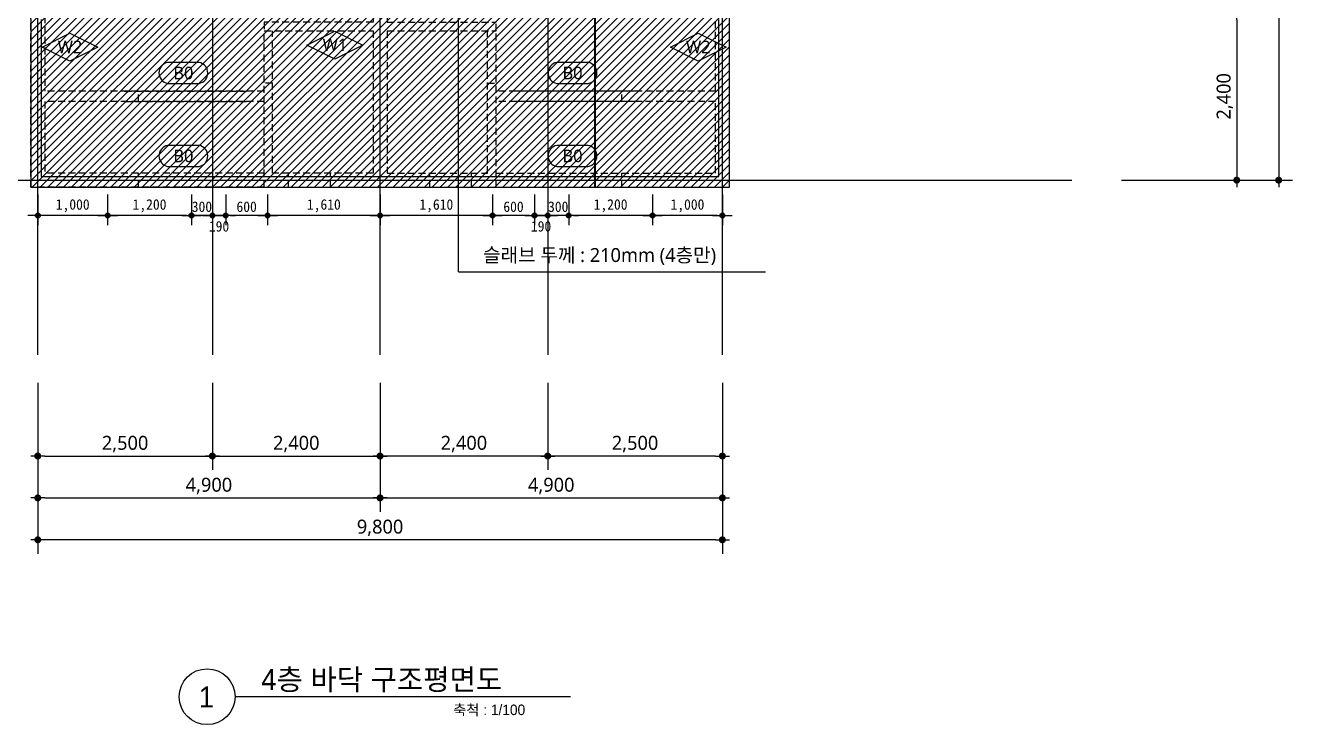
# Model space of a CAD drawing. Extents: x 4530 to 250084, y -28397 to -2308.
# Drawn here: x 139752 to 157893, y -27793 to -17779 of the extents above; entities that cross this region are included whole.
import ezdxf
from ezdxf.enums import TextEntityAlignment as Align

# ---------------------------------------------------------------- set-up
doc = ezdxf.new("R2010")
doc.units = 0
doc.header["$LTSCALE"] = 100
doc.header["$MEASUREMENT"] = 0
doc.header["$PDMODE"] = 34
doc.header["$PDSIZE"] = 3
doc.linetypes.add('DASHED2', pattern=[2.75, 2, -0.75])
doc.linetypes.add('HIDDEN2', pattern=[1.5, 1, -0.5])
doc.layers.get('0').update_dxf_attribs({"linetype": 'CONTINUOUS'})
doc.layers.get('Defpoints').update_dxf_attribs({"color": 171, "linetype": 'CONTINUOUS'})
for name, color, linetype in [('ASYM', 4, 'CONTINUOUS'), ('BCON', 6, 'HIDDEN2'), ('cen', 1, 'CONTINUOUS'), ('DIM', 1, 'CONTINUOUS'), ('ELE4', 4, 'CONTINUOUS'), ('S_GIR(RC)', 3, 'HIDDEN2'), ('S_HAT', 15, 'CONTINUOUS'), ('S_REBAR(B)', 4, 'DASHED2'), ('S_SYM', 6, 'CONTINUOUS'), ('S_SYM(B)', 5, 'CONTINUOUS'), ('S_SYM(W)', 5, 'CONTINUOUS'), ('S_TXT(G)', 7, 'CONTINUOUS'), ('S_TXT(W)', 2, 'CONTINUOUS'), ('SDIM', 1, 'CONTINUOUS'), ('TEXT-02', 3, 'CONTINUOUS'), ('TITLE', 3, 'CONTINUOUS')]:
    doc.layers.add(name, color=color, linetype=linetype)
doc.styles.add('EUN-STYLE1', font='malgun.ttf')
doc.styles.add('HY울릉도M', font='')
doc.styles.get("Standard").update_dxf_attribs({"font": 'malgun.ttf'})
doc.styles.add('WL', font='')
doc.styles.add('돋움', font='')
doc.styles.get('HY울릉도M').set_extended_font_data('HY울릉도M')
doc.styles.get('WL').set_extended_font_data('Dotum')
doc.styles.get('돋움').set_extended_font_data('DotumChe')
doc.dimstyles.new('YenaA1-100', dxfattribs={"dimscale": 100, "dimtxt": 2, "dimasz": 1, "dimexe": 2, "dimexo": 3, "dimgap": 0.5, "dimtad": 1, "dimdec": 0, "dimzin": 9, "dimlunit": 6, "dimtxsty": 'STANDARD', "dimblk": 'dots', "dimcen": 0, "dimclrt": 3, "dimadec": 0, "dimazin": 0, "dimtm": 1e-09, "dimtfac": 1, "dimtdec": 0, "dimtix": 1, "dimtmove": 2, "dimatfit": 3, "dimldrblk": 'dots', "dimfxl": 1, "dimtolj": 1, "dimtzin": 0, "dimarcsym": 0})
doc.dimstyles.new('YenaA3-100-S', dxfattribs={"dimscale": 200, "dimtxt": 3, "dimasz": 0.75, "dimexe": 1.4, "dimexo": 3, "dimgap": 0.5, "dimtad": 1, "dimdec": 0, "dimdsep": 46, "dimlunit": 6, "dimtxsty": 'WL', "dimblk1": 'DIMDOT', "dimblk2": 'DIMDOT', "dimsah": 1, "dimcen": 2.5, "dimdle": 2, "dimclrd": 256, "dimclre": 256, "dimclrt": 4, "dimadec": 0, "dimazin": 0, "dimtfac": 8, "dimtdec": 0, "dimtix": 1, "dimtmove": 2, "dimatfit": 3, "dimldrblk": 'DIMDOT', "dimfxl": 1, "dimtolj": 1, "dimtzin": 0, "dimarcsym": 0})

# ---------------------------------------------------------------- blocks, each defined once
blk = doc.blocks.new('SYM(W)')
at = {"layer": 'S_SYM', "color": 5, "elevation": 0}
blk.add_lwpolyline([(160, 0), (0, -320), (-160, 0), (0, 320)], close=True, dxfattribs=at)
blk = doc.blocks.new('SYM(B)')
at = {"layer": 'S_SYM', "color": 5, "elevation": 0}
blk.add_lwpolyline([(180, -120, 0.833333), (180, 120), (-180, 120, 0.833333), (-180, -120)], format="xyb", close=True, dxfattribs=at)
blk = doc.blocks.new('DFHGJ')
at = {"layer": 'BCON'}
for p, q in [((142580, -1446), (139830, -1446)), ((139830, -13246), (139830, -1446)), ((140780, -1446), (140780, -1646)), ((143530, -1446), (142580, -1446)), ((142580, -1446), (142580, -1646)), ((143530, -1446), (143530, -2346)), ((146130, -1446), (146130, -2346)), ((146130, -1446), (148880, -1446)), ((147080, -1446), (147080, -1646)), ((148880, -1446), (149830, -1446)), ((148880, -1446), (148880, -1646)), ((149830, -13246), (149830, -1446)), ((142580, -1646), (140030, -1646)), ((140030, -5886), (140030, -1646)), ((143330, -1646), (142580, -1646)), ((143330, -1646), (143330, -5846)), ((146330, -1646), (148880, -1646)), ((146330, -1646), (146330, -5846)), ((148880, -1646), (149630, -1646)), ((149630, -5886), (149630, -1646)), ((145880, -2346), (143530, -2346)), ((143780, -2546), (143780, -2346)), ((145880, -2346), (146130, -2346)), ((145880, -2546), (145880, -2346)), ((143530, -2546), (143530, -5846)), ((145880, -2546), (143530, -2546)), ((145880, -2546), (146130, -2546)), ((146130, -2546), (146130, -5846)), ((140030, -3346), (139830, -3346)), ((149830, -3346), (149630, -3346)), ((140030, -4846), (139830, -4846)), ((149830, -4846), (149630, -4846)), ((140030, -5886), (141590, -5886)), ((141590, -5886), (141590, -6146)), ((143330, -5846), (143530, -5846)), ((143330, -8046), (143330, -5846)), ((143530, -8046), (143530, -5846)), ((146330, -5846), (146130, -5846)), ((146130, -8046), (146130, -5846)), ((146330, -8046), (146330, -5846)), ((148070, -6006), (148070, -5886)), ((149630, -5886), (148070, -5886)), ((140030, -6136), (139830, -6136)), ((140030, -8046), (140030, -6006)), ((141470, -6006), (140030, -6006)), ((141470, -6146), (141470, -6006)), ((141590, -6146), (141470, -6146)), ((141470, -6146), (141470, -8046)), ((141590, -8046), (141590, -6146)), ((148070, -8046), (148070, -6006)), ((148190, -6146), (148070, -6146)), ((148190, -8046), (148190, -6006)), ((149630, -6006), (148190, -6006)), ((149630, -8046), (149630, -6006)), ((149830, -6136), (149630, -6136)), ((140030, -6736), (139830, -6736)), ((149830, -6736), (149630, -6736)), ((141470, -6896), (141590, -6896)), ((143330, -6946), (143530, -6946)), ((146330, -6946), (146130, -6946)), ((148190, -6896), (148070, -6896)), ((141470, -8046), (140030, -8046)), ((141590, -8046), (143330, -8046)), ((143530, -8046), (143530, -8046)), ((146130, -8046), (143530, -8046)), ((143530, -8246), (143530, -8046)), ((144630, -8246), (144630, -8046)), ((145030, -8246), (145030, -8046)), ((146130, -8046), (146130, -8046)), ((146130, -8246), (146130, -8046)), ((148070, -8046), (146330, -8046)), ((148190, -8046), (149630, -8046)), ((140030, -8246), (143530, -8246)), ((140030, -8246), (140030, -11871)), ((144730, -8246), (143530, -8246)), ((144730, -8246), (144730, -10886)), ((144930, -8246), (146130, -8246)), ((144930, -8246), (144930, -10886)), ((149630, -8246), (146130, -8246)), ((149630, -11871), (149630, -8246)), ((140030, -9746), (139830, -9746)), ((149830, -9746), (149630, -9746)), ((140030, -10746), (139830, -10746)), ((149830, -10746), (149630, -10746)), ((144730, -10886), (143170, -10886)), ((143170, -10886), (143170, -11006)), ((143170, -13246), (143170, -11006)), ((143170, -11006), (144730, -11006)), ((143290, -13046), (143290, -11006)), ((144730, -11006), (144730, -13046)), ((144930, -10886), (146490, -10886)), ((144930, -11006), (144930, -13046)), ((144930, -11006), (146490, -11006)), ((146370, -13046), (146370, -11006)), ((146490, -11006), (146490, -10886)), ((146490, -13246), (146490, -11006)), ((143290, -11756), (143170, -11756)), ((146370, -11756), (146490, -11756)), ((143170, -11871), (140030, -11871)), ((141370, -12021), (141370, -11871)), ((149630, -11871), (146490, -11871)), ((148290, -12021), (148290, -11871)), ((140030, -12021), (140030, -13046)), ((143170, -12021), (140030, -12021)), ((149630, -12021), (146490, -12021)), ((149630, -13046), (149630, -12021)), ((143170, -13046), (140030, -13046)), ((141370, -13246), (141370, -13046)), ((144730, -13046), (143290, -13046)), ((143520, -13246), (143520, -13046)), ((144120, -13246), (144120, -13046)), ((144930, -13046), (146370, -13046)), ((145540, -13246), (145540, -13046)), ((146140, -13246), (146140, -13046)), ((146490, -13046), (149630, -13046)), ((148290, -13246), (148290, -13046)), ((143170, -13246), (139830, -13246)), ((143170, -13246), (146490, -13246)), ((146490, -13246), (149830, -13246))]:
    blk.add_line(p, q, dxfattribs=at)
blk = doc.blocks.new('dots')
blk.add_line((-1, 0), (1, 0))
at = {"const_width": 0.5}
blk.add_lwpolyline([(-0.25, 0, 1), (0.25, 0, 1)], format="xyb", close=True, dxfattribs=at)
blk = doc.blocks.new('*D168')
at = {"layer": 'Defpoints', "color": 0, "transparency": 16777216}
for p in [(139930, -22596), (149730, -22596), (139930, -25146)]:
    blk.add_point(p, dxfattribs=at)
at = {"layer": 'DIM', "color": 0, "lineweight": -2, "transparency": 16777216}
for p, q in [((139930, -22896), (139930, -25346)), ((149730, -22896), (149730, -25346)), ((149630, -25146), (140030, -25146))]:
    blk.add_line(p, q, dxfattribs=at)
at = {"layer": 'DIM', "color": 0, "lineweight": -2, "transparency": 16777216, "xscale": 100, "yscale": 100, "zscale": 100, "rotation": 180}
blk.add_blockref('dots', (139930, -25146), dxfattribs=at)
at = {"layer": 'DIM', "color": 0, "lineweight": -2, "transparency": 16777216, "xscale": 100, "yscale": 100, "zscale": 100}
blk.add_blockref('dots', (149730, -25146), dxfattribs=at)
at = {"layer": 'DIM', "color": 3, "transparency": 16777216, "insert": (144830, -24975), "char_height": 200, "attachment_point": 5}
blk.add_mtext('\\A1;9,800', dxfattribs=at)
blk = doc.blocks.new('*D169')
at = {"layer": 'Defpoints', "color": 0, "transparency": 16777216}
for p in [(139930, -22596), (144830, -22596), (144830, -24546)]:
    blk.add_point(p, dxfattribs=at)
at = {"layer": 'DIM', "color": 0, "lineweight": -2, "transparency": 16777216}
for p, q in [((139930, -22896), (139930, -24746)), ((144830, -22896), (144830, -24746)), ((140030, -24546), (144730, -24546))]:
    blk.add_line(p, q, dxfattribs=at)
at = {"layer": 'DIM', "color": 0, "lineweight": -2, "transparency": 16777216, "xscale": 100, "yscale": 100, "zscale": 100, "rotation": 180}
blk.add_blockref('dots', (139930, -24546), dxfattribs=at)
at = {"layer": 'DIM', "color": 0, "lineweight": -2, "transparency": 16777216, "xscale": 100, "yscale": 100, "zscale": 100}
blk.add_blockref('dots', (144830, -24546), dxfattribs=at)
at = {"layer": 'DIM', "color": 3, "transparency": 16777216, "insert": (142380, -24375), "char_height": 200, "attachment_point": 5}
blk.add_mtext('\\A1;4,900', dxfattribs=at)
blk = doc.blocks.new('*D170')
at = {"layer": 'Defpoints', "color": 0, "transparency": 16777216}
for p in [(144830, -22596), (149730, -22596), (149730, -24546)]:
    blk.add_point(p, dxfattribs=at)
at = {"layer": 'DIM', "color": 0, "lineweight": -2, "transparency": 16777216}
for p, q in [((144830, -22896), (144830, -24746)), ((149730, -22896), (149730, -24746)), ((144930, -24546), (149630, -24546))]:
    blk.add_line(p, q, dxfattribs=at)
at = {"layer": 'DIM', "color": 0, "lineweight": -2, "transparency": 16777216, "xscale": 100, "yscale": 100, "zscale": 100, "rotation": 180}
blk.add_blockref('dots', (144830, -24546), dxfattribs=at)
at = {"layer": 'DIM', "color": 0, "lineweight": -2, "transparency": 16777216, "xscale": 100, "yscale": 100, "zscale": 100}
blk.add_blockref('dots', (149730, -24546), dxfattribs=at)
at = {"layer": 'DIM', "color": 3, "transparency": 16777216, "insert": (147280, -24375), "char_height": 200, "attachment_point": 5}
blk.add_mtext('\\A1;4,900', dxfattribs=at)
blk = doc.blocks.new('*D171')
at = {"layer": 'Defpoints', "color": 0, "transparency": 16777216}
for p in [(155143, -8396), (155143, -19996), (157693, -19996)]:
    blk.add_point(p, dxfattribs=at)
at = {"layer": 'DIM', "color": 0, "lineweight": -2, "transparency": 16777216}
for p, q in [((155443, -8396), (157893, -8396)), ((157693, -8496), (157693, -19896)), ((155443, -19996), (157893, -19996))]:
    blk.add_line(p, q, dxfattribs=at)
at = {"layer": 'DIM', "color": 0, "lineweight": -2, "transparency": 16777216, "xscale": 100, "yscale": 100, "zscale": 100}
for p, rotation in [((157693, -8396), 90), ((157693, -19996), 270)]:
    blk.add_blockref('dots', p, dxfattribs=dict(at, rotation=rotation))
at = {"layer": 'DIM', "color": 3, "transparency": 16777216, "insert": (157523, -14196), "char_height": 200, "attachment_point": 5, "rotation": 90}
blk.add_mtext('\\A1;11,600', dxfattribs=at)
blk = doc.blocks.new('*D175')
at = {"layer": 'Defpoints', "color": 0, "transparency": 16777216}
for p in [(155143, -17596), (155143, -19996), (157093, -19996)]:
    blk.add_point(p, dxfattribs=at)
at = {"layer": 'DIM', "color": 0, "lineweight": -2, "transparency": 16777216}
for p, q in [((155443, -17596), (157293, -17596)), ((157093, -17696), (157093, -19896)), ((155443, -19996), (157293, -19996))]:
    blk.add_line(p, q, dxfattribs=at)
at = {"layer": 'DIM', "color": 0, "lineweight": -2, "transparency": 16777216, "xscale": 100, "yscale": 100, "zscale": 100}
for p, rotation in [((157093, -17596), 90), ((157093, -19996), 270)]:
    blk.add_blockref('dots', p, dxfattribs=dict(at, rotation=rotation))
at = {"layer": 'DIM', "color": 3, "transparency": 16777216, "insert": (156923, -18796), "char_height": 200, "attachment_point": 5, "rotation": 90}
blk.add_mtext('\\A1;2,400', dxfattribs=at)
blk = doc.blocks.new('*D84')
at = {"layer": 'Defpoints', "color": 0, "transparency": 16777216}
for p in [(139930, -22596), (142430, -22596), (142430, -23946)]:
    blk.add_point(p, dxfattribs=at)
at = {"layer": 'DIM', "color": 0, "lineweight": -2, "transparency": 16777216}
for p, q in [((139930, -22896), (139930, -24146)), ((142430, -22896), (142430, -24146)), ((140030, -23946), (142330, -23946))]:
    blk.add_line(p, q, dxfattribs=at)
at = {"layer": 'DIM', "color": 0, "lineweight": -2, "transparency": 16777216, "xscale": 100, "yscale": 100, "zscale": 100, "rotation": 180}
blk.add_blockref('dots', (139930, -23946), dxfattribs=at)
at = {"layer": 'DIM', "color": 0, "lineweight": -2, "transparency": 16777216, "xscale": 100, "yscale": 100, "zscale": 100}
blk.add_blockref('dots', (142430, -23946), dxfattribs=at)
at = {"layer": 'DIM', "color": 3, "transparency": 16777216, "insert": (141180, -23775), "char_height": 200, "attachment_point": 5}
blk.add_mtext('\\A1;2,500', dxfattribs=at)
blk = doc.blocks.new('*D85')
at = {"layer": 'Defpoints', "color": 0, "transparency": 16777216}
for p in [(142430, -22596), (144830, -22596), (144830, -23946)]:
    blk.add_point(p, dxfattribs=at)
at = {"layer": 'DIM', "color": 0, "lineweight": -2, "transparency": 16777216}
for p, q in [((142430, -22896), (142430, -24146)), ((144830, -22896), (144830, -24146)), ((142530, -23946), (144730, -23946))]:
    blk.add_line(p, q, dxfattribs=at)
at = {"layer": 'DIM', "color": 0, "lineweight": -2, "transparency": 16777216, "xscale": 100, "yscale": 100, "zscale": 100, "rotation": 180}
blk.add_blockref('dots', (142430, -23946), dxfattribs=at)
at = {"layer": 'DIM', "color": 0, "lineweight": -2, "transparency": 16777216, "xscale": 100, "yscale": 100, "zscale": 100}
blk.add_blockref('dots', (144830, -23946), dxfattribs=at)
at = {"layer": 'DIM', "color": 3, "transparency": 16777216, "insert": (143630, -23775), "char_height": 200, "attachment_point": 5}
blk.add_mtext('\\A1;2,400', dxfattribs=at)
blk = doc.blocks.new('*D86')
at = {"layer": 'Defpoints', "color": 0, "transparency": 16777216}
for p in [(147230, -22596), (149730, -22596), (147230, -23946)]:
    blk.add_point(p, dxfattribs=at)
at = {"layer": 'DIM', "color": 0, "lineweight": -2, "transparency": 16777216}
for p, q in [((147230, -22896), (147230, -24146)), ((149730, -22896), (149730, -24146)), ((149630, -23946), (147330, -23946))]:
    blk.add_line(p, q, dxfattribs=at)
at = {"layer": 'DIM', "color": 0, "lineweight": -2, "transparency": 16777216, "xscale": 100, "yscale": 100, "zscale": 100, "rotation": 180}
blk.add_blockref('dots', (147230, -23946), dxfattribs=at)
at = {"layer": 'DIM', "color": 0, "lineweight": -2, "transparency": 16777216, "xscale": 100, "yscale": 100, "zscale": 100}
blk.add_blockref('dots', (149730, -23946), dxfattribs=at)
at = {"layer": 'DIM', "color": 3, "transparency": 16777216, "insert": (148480, -23775), "char_height": 200, "attachment_point": 5}
blk.add_mtext('\\A1;2,500', dxfattribs=at)
blk = doc.blocks.new('*D87')
at = {"layer": 'Defpoints', "color": 0, "transparency": 16777216}
for p in [(144830, -22596), (147230, -22596), (144830, -23946)]:
    blk.add_point(p, dxfattribs=at)
at = {"layer": 'DIM', "color": 0, "lineweight": -2, "transparency": 16777216}
for p, q in [((144830, -22896), (144830, -24146)), ((147230, -22896), (147230, -24146)), ((147130, -23946), (144930, -23946))]:
    blk.add_line(p, q, dxfattribs=at)
at = {"layer": 'DIM', "color": 0, "lineweight": -2, "transparency": 16777216, "xscale": 100, "yscale": 100, "zscale": 100, "rotation": 180}
blk.add_blockref('dots', (144830, -23946), dxfattribs=at)
at = {"layer": 'DIM', "color": 0, "lineweight": -2, "transparency": 16777216, "xscale": 100, "yscale": 100, "zscale": 100}
blk.add_blockref('dots', (147230, -23946), dxfattribs=at)
at = {"layer": 'DIM', "color": 3, "transparency": 16777216, "insert": (146030, -23775), "char_height": 200, "attachment_point": 5}
blk.add_mtext('\\A1;2,400', dxfattribs=at)
blk = doc.blocks.new('DIMDOT')
at = {"linetype": 'Continuous'}
blk.add_line((-2, 0), (2, 0), dxfattribs=at)
for radius in [0.5, 0.25]:
    blk.add_circle((0, 0), radius, dxfattribs=at)
blk = doc.blocks.new('*D279')
at = {"layer": 'Defpoints', "color": 0, "transparency": 16777216}
for p in [(139930, -19902), (140930, -19902), (139930, -20502)]:
    blk.add_point(p, dxfattribs=at)
at = {"layer": 'SDIM', "lineweight": -2, "transparency": 16777216}
for p, q in [((139930, -20202), (139930, -20642)), ((140930, -20202), (140930, -20642)), ((140860, -20502), (140000, -20502))]:
    blk.add_line(p, q, dxfattribs=at)
at = {"layer": 'SDIM', "lineweight": -2, "transparency": 16777216, "xscale": 70, "yscale": 70, "zscale": 70, "rotation": 180}
blk.add_blockref('DIMDOT', (139930, -20502), dxfattribs=at)
at = {"layer": 'SDIM', "lineweight": -2, "transparency": 16777216, "xscale": 70, "yscale": 70, "zscale": 70}
blk.add_blockref('DIMDOT', (140930, -20502), dxfattribs=at)
at = {"layer": 'SDIM', "color": 4, "transparency": 16777216, "insert": (140430, -20363), "char_height": 150, "attachment_point": 5, "style": '돋움'}
blk.add_mtext('\\A1;1,000', dxfattribs=at)
blk = doc.blocks.new('*D280')
at = {"layer": 'Defpoints', "color": 0, "transparency": 16777216}
for p in [(142430, -19902), (142620, -19902), (142430, -20502)]:
    blk.add_point(p, dxfattribs=at)
at = {"layer": 'SDIM', "lineweight": -2, "transparency": 16777216}
for p, q in [((142430, -20202), (142430, -20642)), ((142620, -20202), (142620, -20642)), ((142360, -20502), (142290, -20502)), ((142620, -20502), (142430, -20502)), ((142690, -20502), (142760, -20502))]:
    blk.add_line(p, q, dxfattribs=at)
at = {"layer": 'SDIM', "lineweight": -2, "transparency": 16777216, "xscale": 70, "yscale": 70, "zscale": 70}
blk.add_blockref('DIMDOT', (142430, -20502), dxfattribs=at)
at = {"layer": 'SDIM', "lineweight": -2, "transparency": 16777216, "xscale": 70, "yscale": 70, "zscale": 70, "rotation": 180}
blk.add_blockref('DIMDOT', (142620, -20502), dxfattribs=at)
at = {"layer": 'SDIM', "color": 4, "transparency": 16777216, "insert": (142525, -20658), "char_height": 150, "attachment_point": 5, "style": '돋움'}
blk.add_mtext('\\A1;190', dxfattribs=at)
blk = doc.blocks.new('*D281')
at = {"layer": 'Defpoints', "color": 0, "transparency": 16777216}
for p in [(142620, -19902), (143220, -19902), (142620, -20502)]:
    blk.add_point(p, dxfattribs=at)
at = {"layer": 'SDIM', "lineweight": -2, "transparency": 16777216}
for p, q in [((142620, -20202), (142620, -20642)), ((143220, -20202), (143220, -20642)), ((143150, -20502), (142690, -20502))]:
    blk.add_line(p, q, dxfattribs=at)
at = {"layer": 'SDIM', "lineweight": -2, "transparency": 16777216, "xscale": 70, "yscale": 70, "zscale": 70, "rotation": 180}
blk.add_blockref('DIMDOT', (142620, -20502), dxfattribs=at)
at = {"layer": 'SDIM', "lineweight": -2, "transparency": 16777216, "xscale": 70, "yscale": 70, "zscale": 70}
blk.add_blockref('DIMDOT', (143220, -20502), dxfattribs=at)
at = {"layer": 'SDIM', "color": 4, "transparency": 16777216, "insert": (142920, -20377), "char_height": 150, "attachment_point": 5, "style": '돋움'}
blk.add_mtext('\\A1;600', dxfattribs=at)
blk = doc.blocks.new('*D282')
at = {"layer": 'Defpoints', "color": 0, "transparency": 16777216}
for p in [(143220, -19902), (144830, -19902), (143220, -20502)]:
    blk.add_point(p, dxfattribs=at)
at = {"layer": 'SDIM', "lineweight": -2, "transparency": 16777216}
for p, q in [((143220, -20202), (143220, -20642)), ((144830, -20202), (144830, -20642)), ((144760, -20502), (143290, -20502))]:
    blk.add_line(p, q, dxfattribs=at)
at = {"layer": 'SDIM', "lineweight": -2, "transparency": 16777216, "xscale": 70, "yscale": 70, "zscale": 70, "rotation": 180}
blk.add_blockref('DIMDOT', (143220, -20502), dxfattribs=at)
at = {"layer": 'SDIM', "lineweight": -2, "transparency": 16777216, "xscale": 70, "yscale": 70, "zscale": 70}
blk.add_blockref('DIMDOT', (144830, -20502), dxfattribs=at)
at = {"layer": 'SDIM', "color": 4, "transparency": 16777216, "insert": (144025, -20363), "char_height": 150, "attachment_point": 5, "style": '돋움'}
blk.add_mtext('\\A1;1,610', dxfattribs=at)
blk = doc.blocks.new('*D283')
at = {"layer": 'Defpoints', "color": 0, "transparency": 16777216}
for p in [(140930, -19902), (142130, -19902), (140930, -20502)]:
    blk.add_point(p, dxfattribs=at)
at = {"layer": 'SDIM', "lineweight": -2, "transparency": 16777216}
for p, q in [((140930, -20202), (140930, -20642)), ((142130, -20202), (142130, -20642)), ((142060, -20502), (141000, -20502))]:
    blk.add_line(p, q, dxfattribs=at)
at = {"layer": 'SDIM', "lineweight": -2, "transparency": 16777216, "xscale": 70, "yscale": 70, "zscale": 70, "rotation": 180}
blk.add_blockref('DIMDOT', (140930, -20502), dxfattribs=at)
at = {"layer": 'SDIM', "lineweight": -2, "transparency": 16777216, "xscale": 70, "yscale": 70, "zscale": 70}
blk.add_blockref('DIMDOT', (142130, -20502), dxfattribs=at)
at = {"layer": 'SDIM', "color": 4, "transparency": 16777216, "insert": (141530, -20363), "char_height": 150, "attachment_point": 5, "style": '돋움'}
blk.add_mtext('\\A1;1,200', dxfattribs=at)
blk = doc.blocks.new('*D284')
at = {"layer": 'Defpoints', "color": 0, "transparency": 16777216}
for p in [(142130, -19902), (142430, -19902), (142130, -20502)]:
    blk.add_point(p, dxfattribs=at)
at = {"layer": 'SDIM', "lineweight": -2, "transparency": 16777216}
for p, q in [((142130, -20202), (142130, -20642)), ((142430, -20202), (142430, -20642)), ((142060, -20502), (141990, -20502)), ((142430, -20502), (142130, -20502)), ((142500, -20502), (142570, -20502))]:
    blk.add_line(p, q, dxfattribs=at)
at = {"layer": 'SDIM', "lineweight": -2, "transparency": 16777216, "xscale": 70, "yscale": 70, "zscale": 70}
blk.add_blockref('DIMDOT', (142130, -20502), dxfattribs=at)
at = {"layer": 'SDIM', "lineweight": -2, "transparency": 16777216, "xscale": 70, "yscale": 70, "zscale": 70, "rotation": 180}
blk.add_blockref('DIMDOT', (142430, -20502), dxfattribs=at)
at = {"layer": 'SDIM', "color": 4, "transparency": 16777216, "insert": (142280, -20377), "char_height": 150, "attachment_point": 5, "style": '돋움'}
blk.add_mtext('\\A1;300', dxfattribs=at)
blk = doc.blocks.new('*D285')
at = {"layer": 'Defpoints', "color": 0, "transparency": 16777216}
for p in [(144830, -19902), (146440, -19902), (144830, -20502)]:
    blk.add_point(p, dxfattribs=at)
at = {"layer": 'SDIM', "lineweight": -2, "transparency": 16777216}
for p, q in [((144830, -20202), (144830, -20642)), ((146440, -20202), (146440, -20642)), ((146370, -20502), (144900, -20502))]:
    blk.add_line(p, q, dxfattribs=at)
at = {"layer": 'SDIM', "lineweight": -2, "transparency": 16777216, "xscale": 70, "yscale": 70, "zscale": 70, "rotation": 180}
blk.add_blockref('DIMDOT', (144830, -20502), dxfattribs=at)
at = {"layer": 'SDIM', "lineweight": -2, "transparency": 16777216, "xscale": 70, "yscale": 70, "zscale": 70}
blk.add_blockref('DIMDOT', (146440, -20502), dxfattribs=at)
at = {"layer": 'SDIM', "color": 4, "transparency": 16777216, "insert": (145635, -20363), "char_height": 150, "attachment_point": 5, "style": '돋움'}
blk.add_mtext('\\A1;1,610', dxfattribs=at)
blk = doc.blocks.new('*D286')
at = {"layer": 'Defpoints', "color": 0, "transparency": 16777216}
for p in [(146440, -19902), (147040, -19902), (146440, -20502)]:
    blk.add_point(p, dxfattribs=at)
at = {"layer": 'SDIM', "lineweight": -2, "transparency": 16777216}
for p, q in [((146440, -20202), (146440, -20642)), ((147040, -20202), (147040, -20642)), ((146970, -20502), (146510, -20502))]:
    blk.add_line(p, q, dxfattribs=at)
at = {"layer": 'SDIM', "lineweight": -2, "transparency": 16777216, "xscale": 70, "yscale": 70, "zscale": 70, "rotation": 180}
blk.add_blockref('DIMDOT', (146440, -20502), dxfattribs=at)
at = {"layer": 'SDIM', "lineweight": -2, "transparency": 16777216, "xscale": 70, "yscale": 70, "zscale": 70}
blk.add_blockref('DIMDOT', (147040, -20502), dxfattribs=at)
at = {"layer": 'SDIM', "color": 4, "transparency": 16777216, "insert": (146740, -20377), "char_height": 150, "attachment_point": 5, "style": '돋움'}
blk.add_mtext('\\A1;600', dxfattribs=at)
blk = doc.blocks.new('*D287')
at = {"layer": 'Defpoints', "color": 0, "transparency": 16777216}
for p in [(147040, -19902), (147230, -19902), (147040, -20502)]:
    blk.add_point(p, dxfattribs=at)
at = {"layer": 'SDIM', "lineweight": -2, "transparency": 16777216}
for p, q in [((147040, -20202), (147040, -20642)), ((147230, -20202), (147230, -20642)), ((146970, -20502), (146900, -20502)), ((147230, -20502), (147040, -20502)), ((147300, -20502), (147370, -20502))]:
    blk.add_line(p, q, dxfattribs=at)
at = {"layer": 'SDIM', "lineweight": -2, "transparency": 16777216, "xscale": 70, "yscale": 70, "zscale": 70}
blk.add_blockref('DIMDOT', (147040, -20502), dxfattribs=at)
at = {"layer": 'SDIM', "lineweight": -2, "transparency": 16777216, "xscale": 70, "yscale": 70, "zscale": 70, "rotation": 180}
blk.add_blockref('DIMDOT', (147230, -20502), dxfattribs=at)
at = {"layer": 'SDIM', "color": 4, "transparency": 16777216, "insert": (147135, -20658), "char_height": 150, "attachment_point": 5, "style": '돋움'}
blk.add_mtext('\\A1;190', dxfattribs=at)
blk = doc.blocks.new('*D288')
at = {"layer": 'Defpoints', "color": 0, "transparency": 16777216}
for p in [(147230, -19902), (147530, -19902), (147230, -20502)]:
    blk.add_point(p, dxfattribs=at)
at = {"layer": 'SDIM', "lineweight": -2, "transparency": 16777216}
for p, q in [((147230, -20202), (147230, -20642)), ((147530, -20202), (147530, -20642)), ((147160, -20502), (147090, -20502)), ((147530, -20502), (147230, -20502)), ((147600, -20502), (147670, -20502))]:
    blk.add_line(p, q, dxfattribs=at)
at = {"layer": 'SDIM', "lineweight": -2, "transparency": 16777216, "xscale": 70, "yscale": 70, "zscale": 70}
blk.add_blockref('DIMDOT', (147230, -20502), dxfattribs=at)
at = {"layer": 'SDIM', "lineweight": -2, "transparency": 16777216, "xscale": 70, "yscale": 70, "zscale": 70, "rotation": 180}
blk.add_blockref('DIMDOT', (147530, -20502), dxfattribs=at)
at = {"layer": 'SDIM', "color": 4, "transparency": 16777216, "insert": (147380, -20377), "char_height": 150, "attachment_point": 5, "style": '돋움'}
blk.add_mtext('\\A1;300', dxfattribs=at)
blk = doc.blocks.new('*D289')
at = {"layer": 'Defpoints', "color": 0, "transparency": 16777216}
for p in [(147530, -19902), (148730, -19902), (147530, -20502)]:
    blk.add_point(p, dxfattribs=at)
at = {"layer": 'SDIM', "lineweight": -2, "transparency": 16777216}
for p, q in [((147530, -20202), (147530, -20642)), ((148730, -20202), (148730, -20642)), ((148660, -20502), (147600, -20502))]:
    blk.add_line(p, q, dxfattribs=at)
at = {"layer": 'SDIM', "lineweight": -2, "transparency": 16777216, "xscale": 70, "yscale": 70, "zscale": 70, "rotation": 180}
blk.add_blockref('DIMDOT', (147530, -20502), dxfattribs=at)
at = {"layer": 'SDIM', "lineweight": -2, "transparency": 16777216, "xscale": 70, "yscale": 70, "zscale": 70}
blk.add_blockref('DIMDOT', (148730, -20502), dxfattribs=at)
at = {"layer": 'SDIM', "color": 4, "transparency": 16777216, "insert": (148130, -20363), "char_height": 150, "attachment_point": 5, "style": '돋움'}
blk.add_mtext('\\A1;1,200', dxfattribs=at)
blk = doc.blocks.new('*D290')
at = {"layer": 'Defpoints', "color": 0, "transparency": 16777216}
for p in [(148730, -19902), (149730, -19902), (148730, -20502)]:
    blk.add_point(p, dxfattribs=at)
at = {"layer": 'SDIM', "lineweight": -2, "transparency": 16777216}
for p, q in [((148730, -20202), (148730, -20642)), ((149730, -20202), (149730, -20642)), ((149660, -20502), (148800, -20502))]:
    blk.add_line(p, q, dxfattribs=at)
at = {"layer": 'SDIM', "lineweight": -2, "transparency": 16777216, "xscale": 70, "yscale": 70, "zscale": 70, "rotation": 180}
blk.add_blockref('DIMDOT', (148730, -20502), dxfattribs=at)
at = {"layer": 'SDIM', "lineweight": -2, "transparency": 16777216, "xscale": 70, "yscale": 70, "zscale": 70}
blk.add_blockref('DIMDOT', (149730, -20502), dxfattribs=at)
at = {"layer": 'SDIM', "color": 4, "transparency": 16777216, "insert": (149230, -20363), "char_height": 150, "attachment_point": 5, "style": '돋움'}
blk.add_mtext('\\A1;1,000', dxfattribs=at)

msp = doc.modelspace()

# ---------------------------------------------------------------- hatches: boundary and pattern name
at = {"layer": 'S_HAT'}
h = msp.add_hatch(dxfattribs=at)
h.set_pattern_fill('ANSI31', color=256, scale=25, style=0)
h.set_pattern_definition([(45, (-42000, -30312.07), (-56.1266, 56.1266), [])])
h.paths.add_polyline_path([(139830.2, -20095.5), (149830.2, -20095.5), (149830.2, -14895.5), (139830.2, -14895.5)])

# ---------------------------------------------------------------- linework, layer by layer
at = {"layer": 'ASYM', "color": 7}
msp.add_line((147556.2, -27392.7), (142754.1, -27392.7), dxfattribs=at)
msp.add_circle((142354.1, -27392.7), 400, dxfattribs=at)
at = {"layer": 'cen'}
for p, q in [((139930.2, -22495.5), (139930.2, -5895.5)), ((149730.2, -22495.5), (149730.2, -5895.5)), ((144830.2, -22495.5), (144830.2, -13695.5)), ((142430.2, -17595.5), (142430.2, -22495.5)), ((147230.2, -17595.5), (147230.2, -22495.5)), ((134930.2, -19995.5), (154730.2, -19995.5))]:
    msp.add_line(p, q, dxfattribs=at)
at = {"layer": 'ELE4'}
for points in [[(139830.2, -17695.5), (139830.2, -20095.5), (149830.2, -20095.5), (149830.2, -17695.5)], [(139980.2, -17695.5), (139980.2, -19945.5), (149680.2, -19945.5), (149680.2, -17695.5)]]:
    msp.add_lwpolyline(points, dxfattribs=at)
at = {"layer": 'S_GIR(RC)'}
for p, q in [((141170.2, -18720.5), (142970.2, -18720.5)), ((148490.2, -18720.5), (146690.2, -18720.5)), ((141170.2, -18870.5), (142970.2, -18870.5)), ((148490.2, -18870.5), (146690.2, -18870.5))]:
    msp.add_line(p, q, dxfattribs=at)
at = {"layer": 'S_REBAR(B)', "const_width": 30}
msp.add_lwpolyline([(147905.5, -14895.5), (147905.5, -20095.5)], dxfattribs=at)
at = {"layer": 'S_SYM'}
for q in [(145954.8, -16779.6), (150345.7, -21307.4)]:
    msp.add_line((145954.8, -21307.4), q, dxfattribs=at)

# ---------------------------------------------------------------- block references
msp.add_blockref('DFHGJ', (0, -6849.6))
at = {"layer": 'S_SYM(B)', "xscale": 1.250000000004547, "yscale": 1.250000000004547, "zscale": 1.250000000004547}
for p in [(142014.3, -18460.6), (147584.9, -18460.6), (142014.3, -19648.5), (147584.9, -19648.5)]:
    msp.add_blockref('SYM(B)', p, dxfattribs=at)
at = {"layer": 'S_SYM(W)', "xscale": 1.249999999998863, "yscale": 1.249999999998863, "zscale": 1.249999999998863, "rotation": 270}
for p in [(140391.4, -18093.1), (144183.7, -18062.5), (149385, -18093.1)]:
    msp.add_blockref('SYM(W)', p, dxfattribs=at)

# ---------------------------------------------------------------- texts
at = {"layer": 'S_TXT(G)', "style": 'EUN-STYLE1'}
for p in [(142014.3, -18460.9, 0), (147584.9, -18460.9, 0), (142014.3, -19648.7, 0), (147584.9, -19648.7, 0)]:
    msp.add_text('B0', height=180, dxfattribs=at).set_placement(p, align=Align.MIDDLE_CENTER)
at = {"layer": 'S_TXT(W)', "style": 'EUN-STYLE1'}
for s, p in [('W2', (140391.4, -18088.8, 0)), ('W1', (144183.7, -18058.2, 0)), ('W2', (149385, -18088.8, 0))]:
    msp.add_text(s, height=180, dxfattribs=at).set_placement(p, align=Align.MIDDLE_CENTER)
at = {"layer": 'TEXT-02', "style": 'EUN-STYLE1'}
msp.add_text('슬래브 두께 : 210mm (4층만)', height=200, dxfattribs=at).set_placement((146303.2, -21068), align=Align.MIDDLE_LEFT)
at = {"layer": 'TITLE', "color": 4, "style": 'HY울릉도M'}
for s, p in [('4층 바닥 구조평면도', (143129.4, -27295.7)), ('1', (142235.2, -27546.1))]:
    msp.add_text(s, height=300, dxfattribs=at).set_placement(p)
msp.add_text('축척 : 1/100', height=150, dxfattribs=at).set_placement((146907.3, -27655.1), align=Align.RIGHT)

# ---------------------------------------------------------------- dimensions: what is measured, and where the dimension line sits
at = {"layer": 'DIM'}
for base, p1, p2, angle, picture, middle in [((157693.2, -19995.5), (155143.2, -8395.5), (155143.2, -19995.5), 270, '*D171', (157522.6, -14195.5)), ((157093.2, -19995.5), (155143.2, -17595.5), (155143.2, -19995.5), 270, '*D175', (156923.1, -18795.5)), ((139930.2, -25145.5), (149730.2, -22595.5), (139930.2, -22595.5), 180, '*D168', (144830.2, -24975.4)), ((144830.2, -23945.5), (147230.2, -22595.5), (144830.2, -22595.5), 180, '*D87', (146030.2, -23775.4)), ((147230.2, -23945.5), (149730.2, -22595.5), (147230.2, -22595.5), 180, '*D86', (148480.2, -23775.4))]:
    dim = msp.add_linear_dim(base=base, p1=p1, p2=p2, angle=angle, dimstyle='YenaA1-100', dxfattribs=at)
    dim.commit()
    dim.dimension.update_dxf_attribs({"geometry": picture, "text_midpoint": middle})
for base, p1, p2, picture, middle in [((144830.2, -24545.5), (139930.2, -22595.5), (144830.2, -22595.5), '*D169', (142380.2, -24375.4)), ((142430.2, -23945.5), (139930.2, -22595.5), (142430.2, -22595.5), '*D84', (141180.2, -23775.4)), ((144830.2, -23945.5), (142430.2, -22595.5), (144830.2, -22595.5), '*D85', (143630.2, -23775.4)), ((149730.2, -24545.5), (144830.2, -22595.5), (149730.2, -22595.5), '*D170', (147280.2, -24375.4))]:
    dim = msp.add_linear_dim(base=base, p1=p1, p2=p2, dimstyle='YenaA1-100', dxfattribs=at)
    dim.commit()
    dim.dimension.update_dxf_attribs({"geometry": picture, "text_midpoint": middle})
at = {"layer": 'SDIM'}
for base, p1, p2, picture, middle in [((139930.2, -20502.2), (140930.2, -19902.2), (139930.2, -19902.2), '*D279', (140430.2, -20362.9)), ((140930.2, -20502.2), (142130.2, -19902.2), (140930.2, -19902.2), '*D283', (141530.2, -20362.9)), ((142130.2, -20502.2), (142430.2, -19902.2), (142130.2, -19902.2), '*D284', (142280.2, -20377.1)), ((142620.2, -20502.2), (143220.2, -19902.2), (142620.2, -19902.2), '*D281', (142920.2, -20377.1)), ((143220.2, -20502.2), (144830.2, -19902.2), (143220.2, -19902.2), '*D282', (144025.2, -20362.9)), ((144830.2, -20502.2), (146440.2, -19902.2), (144830.2, -19902.2), '*D285', (145635.2, -20362.9)), ((146440.2, -20502.2), (147040.2, -19902.2), (146440.2, -19902.2), '*D286', (146740.2, -20377.1)), ((147230.2, -20502.2), (147530.2, -19902.2), (147230.2, -19902.2), '*D288', (147380.2, -20377.1)), ((147530.2, -20502.2), (148730.2, -19902.2), (147530.2, -19902.2), '*D289', (148130.2, -20362.9)), ((148730.2, -20502.2), (149730.2, -19902.2), (148730.2, -19902.2), '*D290', (149230.2, -20362.9))]:
    dim = msp.add_linear_dim(base=base, p1=p1, p2=p2, angle=180, dimstyle='YenaA3-100-S', override={"dimscale": 100, "dimtxt": 1.5, "dimasz": 0.7, "dimlfac": 1, "dimtxsty": '돋움'}, dxfattribs=at)
    dim.commit()
    dim.dimension.update_dxf_attribs({"geometry": picture, "text_midpoint": middle})
for base, p1, p2, picture, middle in [((142430.2, -20502.2), (142620.2, -19902.2), (142430.2, -19902.2), '*D280', (142525.2, -20657.9)), ((147040.2, -20502.2), (147230.2, -19902.2), (147040.2, -19902.2), '*D287', (147135.2, -20657.9))]:
    dim = msp.add_linear_dim(base=base, p1=p1, p2=p2, angle=180, dimstyle='YenaA3-100-S', override={"dimscale": 100, "dimtxt": 1.5, "dimasz": 0.7, "dimlfac": 1, "dimtxsty": '돋움'}, dxfattribs=at)
    dim.commit()
    dim.dimension.update_dxf_attribs({"geometry": picture, "text_midpoint": middle, "dimtype": 160})

doc.saveas('drawing.dxf')
